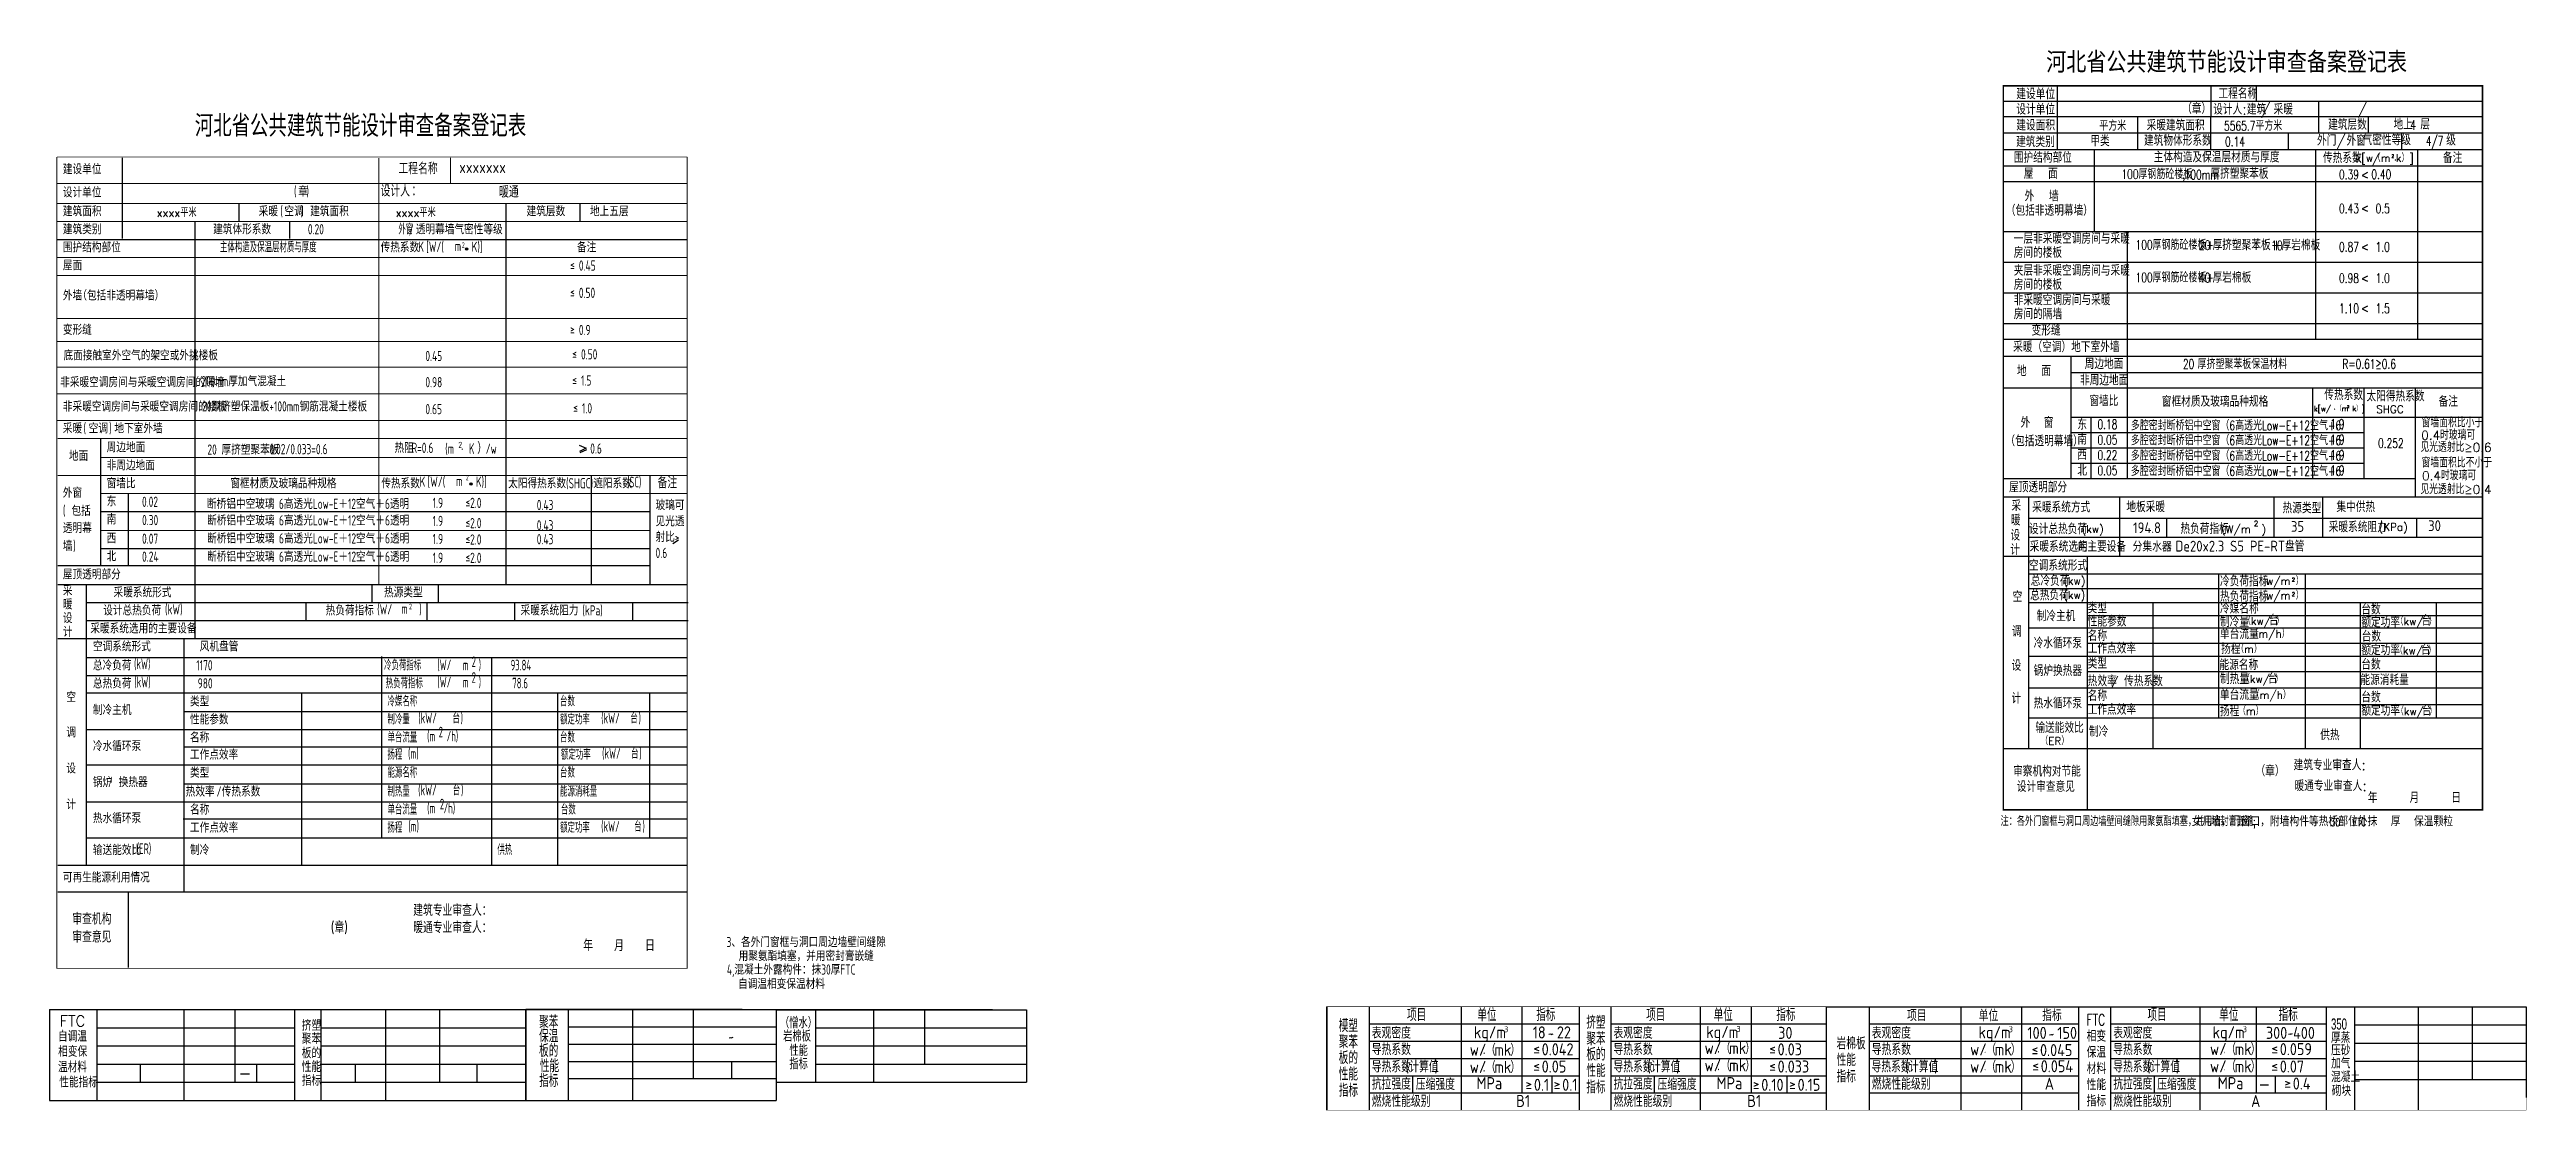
# Model space of a CAD drawing. Extents: x 46155 to 134850, y 32049 to 70041.
import ezdxf

# ---------------------------------------------------------------- set-up
doc = ezdxf.new("R2010")
doc.units = 0
doc.header["$LTSCALE"] = 1000
doc.header["$MEASUREMENT"] = 0
for name, color, linetype in [('PUB_TAB', 7, 'Continuous'), ('PUB_TEXT', 7, 'Continuous'), ('text', 7, 'Continuous'), ('绿化', 82, 'Continuous')]:
    doc.layers.add(name, color=color, linetype=linetype)
doc.styles.add('-宋体', font='', dxfattribs={"width": 0.8})
doc.styles.add('_TCH_AXIS', font='COMPLEX', dxfattribs={"bigfont": 'GBCBIG'})
doc.styles.add('_TCH_DIM', font='SIMPLEX', dxfattribs={"bigfont": 'GBCBIG'})
doc.styles.add('_TCH_SPACE', font='SIMPLEX', dxfattribs={"bigfont": 'GBCBIG'})
doc.styles.add('DIM', font='TXT.shx', dxfattribs={"width": 0.7, "bigfont": 'HZTXT.shx'})
doc.styles.add('HZ', font='txt.shx', dxfattribs={"width": 0.8, "bigfont": 'hztxt.shx'})
doc.styles.add('ros', font='ROS', dxfattribs={"width": 0.75, "bigfont": 'JD'})
doc.styles.add('ST', font='', dxfattribs={"width": 0.7})
doc.styles.get("Standard").update_dxf_attribs({"font": 'gbenor.shx', "bigfont": 'gbcbig.shx'})
doc.styles.add('TSSD_Rein', font='Tssdeng.shx', dxfattribs={"width": 0.7, "bigfont": 'hztxt.shx'})
doc.styles.get('-宋体').set_extended_font_data('SimSun')
doc.styles.get('ST').set_extended_font_data('SimSun')

msp = doc.modelspace()

# ---------------------------------------------------------------- hatches: boundary and pattern name
h = msp.add_hatch(color=256)
h.dxf.hatch_style = 1
h.paths.add_polyline_path([(61133, 62899, 1), (61048, 62899, 1)])
h = msp.add_hatch(color=256)
h.dxf.hatch_style = 1
h.paths.add_polyline_path([(61285, 54486, 1), (61200, 54486, 1)])

# ---------------------------------------------------------------- linework, layer by layer
at = {"color": 2}
for p, q in [((116117, 68741), (133277, 68741)), ((123542, 68741), (123542, 67641)), ((133277, 42813), (133277, 68741)), ((116117, 68191), (133277, 68191)), ((116117, 68191), (133277, 68191)), ((116117, 68191), (133277, 68191)), ((116117, 67641), (133277, 67641)), ((116117, 67641), (133277, 67641)), ((116117, 67054), (133277, 67054)), ((116117, 66467), (133277, 66467)), ((116117, 65879), (133277, 65879)), ((119383, 63530), (119383, 66467)), ((127310, 59670), (127310, 66467)), ((130959, 59670), (130959, 66467)), ((116117, 65316), (133277, 65316)), ((116117, 63530), (133277, 63530)), ((116117, 63530), (133277, 63530)), ((120566, 54680), (120566, 63530)), ((116117, 62430), (133277, 62430)), ((116117, 61330), (133277, 61330)), ((116117, 60230), (133277, 60230)), ((116117, 59670), (133277, 59670)), ((116117, 59065), (133277, 59065)), ((118545, 54680), (118545, 59065)), ((116117, 57921), (133277, 57921)), ((118545, 58471), (133277, 58471)), ((127198, 54680), (127198, 57921)), ((129035, 54669), (129035, 57921)), ((130875, 54020), (130875, 57921)), ((118545, 56880), (133277, 56880)), ((119268, 54680), (119268, 56880)), ((118545, 56330), (129035, 56330)), ((118545, 55780), (129035, 55780)), ((118545, 55230), (129035, 55230)), ((116117, 54020), (133277, 54020)), ((116117, 54020), (133277, 54020)), ((117026, 45013), (117026, 54020)), ((117026, 53263), (133277, 53263)), ((120289, 51918), (120289, 54020)), ((121968, 52581), (121968, 53263)), ((125820, 52581), (125820, 54020)), ((127558, 52581), (127558, 54020)), ((130927, 52581), (130927, 53263)), ((117026, 52575), (133277, 52575)), ((116117, 51893), (133277, 51893)), ((119136, 42813), (119136, 51893)), ((117026, 51261), (133277, 51261)), ((117026, 50741), (133277, 50741)), ((123839, 46113), (123839, 51261)), ((126939, 45013), (126939, 51261)), ((117026, 50234), (133277, 50234)), ((119136, 49779), (133277, 49779)), ((121477, 45013), (121477, 50234)), ((128901, 45013), (128901, 50234)), ((131629, 46113), (131629, 50234)), ((117026, 49337), (133277, 49337)), ((119136, 48784), (133277, 48784)), ((117026, 48318), (133277, 48318)), ((117026, 47189), (133277, 47189)), ((119136, 47763), (133277, 47763)), ((119136, 46591), (133277, 46591)), ((117026, 46113), (133277, 46113)), ((116117, 45013), (133277, 45013)), ((116117, 42813), (133277, 42813)), ((46155, 35660), (62906, 35660)), ((46155, 35660), (46155, 32409)), ((46155, 35660), (55435, 35660)), ((47859, 32409), (47859, 35659)), ((50972, 32409), (50972, 35659)), ((52802, 33059), (52802, 35659)), ((54938, 32408), (54938, 35658)), ((55877, 32409), (55877, 35659)), ((58202, 32409), (58202, 35659)), ((59957, 35660), (76458, 35660)), ((60128, 33059), (60128, 35659)), ((60716, 35660), (76458, 35660)), ((63214, 35660), (63214, 32409)), ((63214, 32409), (63214, 35660)), ((63214, 35660), (69993, 35660)), ((63214, 35660), (70180, 35660)), ((63214, 35660), (63214, 32409)), ((63214, 32409), (63214, 35660)), ((63214, 32408), (63214, 35660)), ((63214, 32408), (63214, 35660)), ((63214, 35660), (63214, 32410)), ((70953, 35659), (63214, 35659)), ((70819, 35659), (63214, 35659)), ((63214, 35659), (63214, 33059)), ((63214, 35659), (63214, 33059)), ((63214, 35659), (63214, 33059)), ((63214, 35659), (63214, 33059)), ((63214, 35659), (63214, 33059)), ((63214, 35659), (70445, 35659)), ((63214, 35659), (72177, 35659)), ((64741, 32408), (64741, 35659)), ((67042, 32408), (67042, 35659)), ((69213, 33189), (69213, 35659)), ((72177, 35659), (72177, 32408)), ((72177, 35659), (78957, 35659)), ((72177, 35659), (79143, 35659)), ((79917, 35658), (72177, 35658)), ((79783, 35658), (72177, 35658)), ((72177, 35658), (79408, 35658)), ((72177, 35658), (81140, 35658)), ((73600, 33058), (73600, 35658)), ((75672, 33058), (75672, 35658)), ((77502, 33708), (77502, 35658)), ((81140, 35658), (81140, 33058)), ((91889, 35764), (91889, 32059)), ((91889, 32059), (91889, 35764)), ((93416, 32059), (93416, 35764)), ((96718, 32059), (96718, 35764)), ((98888, 32677), (98888, 35764)), ((100926, 35764), (100926, 32059)), ((102071, 32059), (102071, 35764)), ((105275, 32059), (105275, 35764)), ((107105, 32677), (107105, 35764)), ((109783, 35764), (119321, 35764)), ((109783, 35764), (119165, 35764)), ((109783, 32059), (109783, 35764)), ((109783, 35764), (127677, 35764)), ((110290, 35764), (119321, 35764)), ((110290, 35764), (119828, 35764)), ((111321, 32059), (111321, 35764)), ((114612, 32059), (114612, 35764)), ((116782, 32059), (116782, 35764)), ((118820, 32059), (118820, 35764)), ((119031, 35764), (127677, 35764)), ((119031, 35764), (127677, 35764)), ((119031, 35764), (127677, 35764)), ((119828, 35764), (127677, 35764)), ((119828, 35764), (127677, 35764)), ((119965, 32059), (119965, 35764)), ((123170, 32059), (123170, 35764)), ((125182, 32677), (125182, 35764)), ((127677, 35764), (127677, 32059)), ((127677, 35764), (127677, 32059)), ((127677, 35764), (127677, 32059)), ((127677, 35764), (127677, 32059)), ((127677, 35764), (127677, 32059)), ((127677, 35764), (127677, 32059)), ((127677, 35764), (134840, 35764)), ((128709, 32059), (128709, 35766)), ((130989, 32059), (130989, 35763)), ((132915, 33163), (132915, 35763)), ((134840, 35764), (134840, 32513)), ((134840, 35763), (134840, 32513)), ((47859, 35009), (54942, 35009)), ((55877, 35009), (63214, 35009)), ((64741, 35041), (72177, 35041)), ((70489, 34656), (70549, 34667)), ((70549, 34667), (70580, 34650)), ((70580, 34650), (70635, 34672)), ((73600, 35008), (81140, 35008)), ((93416, 35147), (100926, 35147)), ((99848, 34777), (99909, 34788)), ((99909, 34788), (99939, 34772)), ((99939, 34772), (99994, 34794)), ((102071, 35147), (109783, 35147)), ((111321, 35147), (118820, 35147)), ((119965, 35147), (127677, 35147)), ((126326, 34784), (126387, 34795)), ((126387, 34795), (126417, 34778)), ((126417, 34778), (126472, 34800)), ((128709, 35113), (134840, 35113)), ((47859, 34359), (54930, 34359)), ((47859, 33709), (54942, 33709)), ((49398, 33709), (49398, 33059)), ((55877, 34359), (63214, 34359)), ((55877, 33709), (63214, 33709)), ((57094, 33709), (57094, 33059)), ((61460, 33709), (61460, 33059)), ((64741, 34424), (72177, 34424)), ((64741, 33806), (72177, 33806)), ((70588, 33189), (70588, 33806)), ((73600, 34358), (81140, 34358)), ((73600, 33708), (81140, 33708)), ((93416, 34529), (100926, 34529)), ((93416, 33912), (100926, 33912)), ((102071, 34529), (109783, 34529)), ((102071, 33912), (109783, 33912)), ((111321, 34529), (118820, 34529)), ((111321, 33912), (118820, 33912)), ((119965, 34529), (127677, 34529)), ((119965, 33912), (127677, 33912)), ((128709, 34463), (134840, 34463)), ((128709, 33813), (134840, 33813)), ((47859, 33059), (54942, 33059)), ((52995, 33361), (53316, 33361)), ((53562, 33697), (53562, 33047)), ((55877, 33059), (63214, 33059)), ((64741, 33189), (72177, 33189)), ((72177, 33058), (81140, 33058)), ((93416, 33294), (100926, 33294)), ((99952, 33294), (99952, 32677)), ((102071, 33294), (109783, 33294)), ((111321, 33294), (118820, 33294)), ((119965, 33294), (127677, 33294)), ((125311, 32964), (125616, 32964)), ((125849, 33294), (125849, 32677)), ((128709, 33163), (134840, 33163)), ((46155, 32409), (55435, 32409)), ((51993, 32408), (68495, 32408)), ((52752, 32408), (72177, 32408)), ((93416, 32677), (100926, 32677)), ((102071, 32677), (109783, 32677)), ((102071, 32677), (109783, 32677)), ((111321, 32677), (118820, 32677)), ((119965, 32677), (127677, 32677))]:
    msp.add_line(p, q, dxfattribs=at)
for p, q in [((65116, 55872), (65376, 55765)), ((65376, 55765), (65129, 55651)), ((65384, 55711), (65146, 55594)), ((65564, 50883), (65564, 54788)), ((67667, 50883), (67667, 54788)), ((68677, 52472), (68474, 52337))]:
    msp.add_line(p, q)
for points in [[(118054, 66467), (118054, 68741)], [(125186, 68191), (125186, 68741)], [(120930, 66467), (120930, 67641)], [(123544, 66467), (123544, 67641)], [(127412, 67054), (127412, 68191)], [(129192, 67054), (129192, 67641)], [(126332, 66467), (126332, 67054)], [(130392, 66467), (130392, 67054)], [(129160, 65632), (128964, 65535), (129162, 65449)], [(129160, 64434), (128964, 64337), (129162, 64251)], [(129160, 63047), (128964, 62950), (129162, 62864)], [(129160, 61928), (128964, 61831), (129162, 61745)], [(129160, 60847), (128964, 60750), (129162, 60664)]]:
    msp.add_lwpolyline(points, dxfattribs=at)
at = {"const_width": 31.7}
for points in [[(46418, 66192), (68988, 66192)], [(68988, 66192), (68988, 37139), (46418, 37139), (46418, 66192)], [(61054, 66192), (68988, 66192)]]:
    msp.add_lwpolyline(points, dxfattribs=at)
for points in [[(48755, 66161), (48755, 63270)], [(51357, 63885), (51357, 48946)], [(52936, 64531), (52936, 63885)], [(54751, 63885), (54751, 63270)], [(62493, 64531), (62493, 63270)], [(65143, 64531), (65143, 63885)], [(62493, 63270), (62493, 50883)], [(47986, 56111), (47986, 51560)], [(48970, 54143), (48970, 51560)], [(47986, 53497), (67667, 53497)], [(46449, 51560), (67667, 51560)], [(46449, 50883), (68988, 50883)], [(47463, 50883), (47463, 40860)], [(57702, 50883), (57702, 50238)], [(60070, 50883), (60070, 50238)], [(47463, 50238), (69018, 50238)], [(55335, 50238), (55335, 49607)], [(59670, 50238), (59670, 49592)], [(62807, 50238), (62807, 49592)], [(67033, 50238), (67033, 49592)], [(46449, 48946), (68988, 48946)], [(47463, 49592), (69018, 49592)], [(50969, 48946), (50969, 39876)], [(47463, 48270), (68988, 48270)], [(58041, 48301), (58041, 41813)], [(61976, 48270), (61976, 40860)], [(47463, 47624), (68988, 47624)], [(47463, 47009), (68988, 47009)], [(55181, 47009), (55181, 40860)], [(64344, 47009), (64344, 40860)], [(67634, 47009), (67634, 41813)], [(50969, 46333), (68988, 46333)], [(47463, 45687), (68988, 45687)], [(47463, 44426), (68988, 44426)], [(50969, 45072), (68988, 45072)], [(50969, 43750), (68988, 43750)], [(47463, 43104), (68988, 43104)], [(47463, 41813), (68988, 41813)], [(50938, 42489), (68988, 42489)], [(46449, 40829), (68988, 40829)], [(46449, 39876), (68988, 39876)]]:
    msp.add_lwpolyline(points)
at = {"color": 7, "lineweight": 0}
for points in [[(57948, 66151), (57948, 50874)], [(60517, 66161), (60517, 65238)], [(46418, 65238), (68988, 65238)], [(46418, 64531), (68988, 64531)], [(46418, 63885), (68988, 63885)], [(46418, 62594), (68988, 62594)], [(46418, 61948), (68988, 61948)], [(46418, 60411), (68988, 60411)], [(46418, 59582), (68988, 59582)], [(46418, 58664), (68988, 58664)], [(46418, 57710), (68988, 57710)], [(46418, 56756), (68988, 56756)], [(46449, 56111), (68988, 56111)], [(47986, 55434), (68988, 55434)], [(46449, 54788), (68988, 54788)], [(47986, 54143), (68988, 54143)], [(47986, 52821), (67667, 52821)]]:
    msp.add_lwpolyline(points, dxfattribs=at)
at = {"color": 2}
for points, const_width in [([(130145, 66087, 1), (130171, 66087, 1)], 26.4), ([(127966, 57165, 1), (127990, 57165, 1)], 23.1)]:
    msp.add_lwpolyline(points, format="xyb", close=True, dxfattribs=dict(at, const_width=const_width))
at = {"color": 2, "const_width": 20}
msp.add_lwpolyline([(91889, 35764), (134840, 35764), (134840, 32059), (91889, 32059)], close=True, dxfattribs=at)
for centre in [(61090, 62899), (61243, 54486)]:
    msp.add_circle(centre, 42.6)
at = {"layer": 'PUB_TAB', "color": 2, "const_width": 57.8}
msp.add_lwpolyline([(116117, 68741), (133277, 68741), (133277, 42813), (116117, 42813)], close=True, dxfattribs=at)
at = {"layer": 'PUB_TAB'}
for points in [[(46418, 63240), (68988, 63240)], [(47986, 52175), (67667, 52175)], [(48970, 39876), (48970, 37170)]]:
    msp.add_lwpolyline(points, dxfattribs=at)
at = {"layer": 'PUB_TEXT', "color": 2}
for p, q in [((94965, 33294), (94965, 32677)), ((103619, 33294), (103619, 32677)), ((108370, 33294), (108370, 32677)), ((121513, 33294), (121513, 32677))]:
    msp.add_line(p, q, dxfattribs=at)
at = {"layer": 'text', "color": 2}
msp.add_line((116117, 54680), (130875, 54680), dxfattribs=at)
at = {"layer": '绿化', "color": 2}
for p, q in [((117772, 34762), (117833, 34773)), ((117833, 34773), (117863, 34756)), ((117863, 34756), (117918, 34778))]:
    msp.add_line(p, q, dxfattribs=at)

# ---------------------------------------------------------------- texts
at = {"color": 2}
for s, height, style, width, p in [('河北省公共建筑节能设计审查备案登记表', 657.91, '-宋体', 0.8, (117653, 69281)), ('200mm厚加气混凝土', 365.75, 'TSSD_Rein', 0.7, (51594, 57982)), (' 20厚挤塑保温板+100mm钢筋混凝土楼板 ', 365.75, 'TSSD_Rein', 0.7, (51463, 57080)), ('20', 365.8, 'TSSD_Rein', 0.7, (51809, 55533)), ('厚挤塑聚苯板', 365.8, 'TSSD_Rein', 0.7, (52313, 55533)), ('0.02/0.033=0.6', 365.75, 'TSSD_Rein', 0.7, (54029, 55548)), ('窗框材质及玻璃品种规格', 365.75, 'TSSD_Rein', 0.7, (52629, 54327)), ('断桥铝中空玻璃 6高透光Low-E＋12空气＋6透明', 365.75, 'TSSD_Rein', 0.7, (51793, 53591)), ('断桥铝中空玻璃 6高透光Low-E＋12空气＋6透明', 365.75, 'TSSD_Rein', 0.7, (51796, 52998)), ('0.43', 365.8, 'TSSD_Rein', 0.7, (63601, 53549)), ('断桥铝中空玻璃 6高透光Low-E＋12空气＋6透明', 365.75, 'TSSD_Rein', 0.7, (51796, 52352)), ('0.43', 365.8, 'TSSD_Rein', 0.7, (63601, 52821)), ('0.43', 365.8, 'TSSD_Rein', 0.7, (63601, 52323)), ('断桥铝中空玻璃 6高透光Low-E＋12空气＋6透明', 365.75, 'TSSD_Rein', 0.7, (51796, 51699)), ('风机盘管 ', 365.8, 'TSSD_Rein', 0.7, (51534, 48485)), ('1170', 365.8, 'TSSD_Rein', 0.7, (51410, 47809)), ('980', 365.8, 'TSSD_Rein', 0.7, (51463, 47163)), ('3、各外门窗框与洞口周边墙壁间缝隙', 365.75, 'TSSD_Rein', 0.7, (70399, 37899)), ('4,混凝土外露构件：抹30厚FTC', 365.75, 'TSSD_Rein', 0.7, (70411, 36914)), ('用聚氨酯填塞，并用密封膏嵌缝', 365.75, 'TSSD_Rein', 0.7, (70831, 37402)), ('自调温相变保温材料', 365.8, 'TSSD_Rein', 0.7, (70810, 36401)), ('FTC', 400, 'HZ', 0.7, (119100, 35096)), ('岩棉板', 400, 'ros', 0.6375, (72424, 34516)), ('（憎水）', 400, 'ros', 0.6375, (72311, 34994)), ('相变', 400, 'HZ', 0.7, (119100, 34516)), ('350', 400, 'ros', 0.6375, (127852, 34944)), ('性能', 400, 'ros', 0.6375, (72648, 34002)), ('指标', 400, 'ros', 0.6375, (72648, 33524)), ('·', 380, 'HZ', 0.7, (115429, 33979)), ('保温', 400, 'HZ', 0.7, (119100, 33936)), ('材料', 400, 'HZ', 0.7, (119100, 33356)), ('·', 380, 'HZ', 0.7, (124001, 33974)), ('·', 380, 'HZ', 0.7, (115429, 33361)), ('性能', 400, 'HZ', 0.7, (119100, 32776)), ('·', 380, 'HZ', 0.7, (124001, 33356)), ('指标', 400, 'HZ', 0.7, (119100, 32196))]:
    msp.add_text(s, height=height, dxfattribs=dict(at, style=style, width=width)).set_placement(p)
at = {"width": 0.7}
for s, height, style, p in [('河北省公共建筑节能设计审查备案登记表', 690.41, 'ST', (51359, 66994)), ('建设单位', 365.8, 'TSSD_Rein', (46633, 65577)), ('设计单位', 365.8, 'TSSD_Rein', (46633, 64746)), ('(', 366, 'TSSD_Rein', (54910, 64777)), ('章', 366, 'TSSD_Rein', (55058, 64777)), (')', 366, 'TSSD_Rein', (55353, 64777)), ('建筑面积', 365.8, 'TSSD_Rein', (46633, 64070)), ('采暖', 365.8, 'TSSD_Rein', (53644, 64070)), ('(', 366, 'TSSD_Rein', (54419, 64070)), ('空调', 365.8, 'TSSD_Rein', (54566, 64070)), (')', 366, 'TSSD_Rein', (55156, 64070)), ('建筑面积', 365.8, 'TSSD_Rein', (55489, 64070)), ('建筑层数', 365.8, 'TSSD_Rein', (63237, 64070)), ('地上五层', 365.8, 'TSSD_Rein', (65508, 64070)), ('建筑类别', 365.8, 'TSSD_Rein', (46633, 63424)), ('围护结构部位', 365.8, 'TSSD_Rein', (46633, 62779)), ('建筑体形系数', 365.8, 'TSSD_Rein', (52014, 63424)), ('0.20', 365.8, 'TSSD_Rein', (55406, 63424)), ('传热系数', 365.8, 'TSSD_Rein', (58010, 62779)), ('透明幕墙气密性等级', 365.8, 'TSSD_Rein', (59271, 63424)), ('K', 366, 'TSSD_Rein', (59361, 62796)), ('[W/(', 365.8, 'TSSD_Rein', (59643, 62796)), ('m', 366, 'TSSD_Rein', (60665, 62821)), ('K)]', 365.8, 'TSSD_Rein', (61273, 62796)), ('备注', 365.8, 'TSSD_Rein', (65042, 62779)), ('屋面', 365.8, 'TSSD_Rein', (46633, 62133)), ('≤', 366, 'TSSD_Rein', (64795, 62122)), ('0.45', 365.8, 'TSSD_Rein', (65109, 62122)), ('外墙', 365.8, 'TSSD_Rein', (46633, 61056)), ('（包括非透明幕墙）', 365.8, 'TSSD_Rein', (47151, 61056)), ('≤', 366, 'TSSD_Rein', (64795, 61146)), ('0.50', 365.8, 'TSSD_Rein', (65109, 61146)), ('变形缝', 365.8, 'TSSD_Rein', (46633, 59825)), ('≥', 366, 'TSSD_Rein', (64795, 59817)), ('0.9', 365.8, 'TSSD_Rein', (65109, 59817)), ('底面接触室外空气的架空或外挑楼板', 365.75, 'TSSD_Rein', (46656, 58909)), ('0.45', 365.8, 'TSSD_Rein', (59614, 58885)), ('≤', 366, 'TSSD_Rein', (64873, 58945)), ('0.50', 365.8, 'TSSD_Rein', (65187, 58945)), ('非采暖空调房间与采暖空调房间的隔墙', 365.75, 'TSSD_Rein', (46538, 57949)), ('0.98', 365.8, 'TSSD_Rein', (59614, 57946)), ('≤', 366, 'TSSD_Rein', (64873, 58007)), ('1.5', 365.8, 'TSSD_Rein', (65187, 58007)), ('非采暖空调房间与采暖空调房间的楼板', 365.75, 'TSSD_Rein', (46633, 57077)), ('0.65', 365.8, 'TSSD_Rein', (59614, 56982)), ('≤', 366, 'TSSD_Rein', (64907, 57013)), ('1.0', 365.8, 'TSSD_Rein', (65221, 57013)), ('采暖', 365.8, 'TSSD_Rein', (46633, 56295)), ('(', 366, 'TSSD_Rein', (47371, 56295)), ('空调', 365.8, 'TSSD_Rein', (47556, 56295)), ('周边地面', 365.8, 'TSSD_Rein', (48201, 55619)), ('地下室外墙', 365.8, 'TSSD_Rein', (48478, 56295)), ('热阻', 365.8, 'TSSD_Rein', (58510, 55596)), ('R=0.6', 365.8, 'TSSD_Rein', (59116, 55596)), ('(m', 365.8, 'TSSD_Rein', (60322, 55562)), ('/w', 365.8, 'TSSD_Rein', (61774, 55562)), ('0.6', 365.8, 'TSSD_Rein', (65516, 55570)), ('地面', 365.8, 'TSSD_Rein', (46848, 55311)), ('非周边地面', 365.8, 'TSSD_Rein', (48201, 54973)), ('外窗', 365.8, 'TSSD_Rein', (46633, 53989)), ('窗墙比', 365.8, 'TSSD_Rein', (48201, 54327)), ('传热系数', 365.8, 'TSSD_Rein', (58036, 54327)), ('K', 366, 'TSSD_Rein', (59410, 54383)), ('[W/(', 365.8, 'TSSD_Rein', (59691, 54383)), ('m', 366, 'TSSD_Rein', (60714, 54408)), ('K)]', 365.8, 'TSSD_Rein', (61425, 54383)), ('太阳得热系数(SHGC)', 365.75, 'TSSD_Rein', (62578, 54327)), ('遮阳系数', 365.8, 'TSSD_Rein', (65627, 54327)), ('(', 366, 'TSSD_Rein', (46633, 53343)), ('包括', 365.8, 'TSSD_Rein', (46941, 53343)), ('南', 366, 'TSSD_Rein', (48201, 53036)), ('东', 366, 'TSSD_Rein', (48201, 53682)), ('0.02', 365.8, 'TSSD_Rein', (49466, 53663)), ('0.30', 365.8, 'TSSD_Rein', (49468, 53008)), ('1.9', 365.8, 'TSSD_Rein', (59874, 53624)), ('1.9', 365.8, 'TSSD_Rein', (59874, 52978)), ('≤2.0', 365.8, 'TSSD_Rein', (61049, 53624)), ('≤2.0', 365.8, 'TSSD_Rein', (61049, 52900)), ('玻璃可', 365.8, 'TSSD_Rein', (67856, 53549)), ('见光透', 365.8, 'TSSD_Rein', (67856, 52969)), ('墙', 366, 'TSSD_Rein', (46633, 52083)), ('透明幕', 365.8, 'TSSD_Rein', (46633, 52728)), (')', 366, 'TSSD_Rein', (47002, 52083)), ('西', 366, 'TSSD_Rein', (48201, 52359)), ('0.07', 365.8, 'TSSD_Rein', (49468, 52342)), ('1.9', 365.8, 'TSSD_Rein', (59874, 52333)), ('≤2.0', 365.8, 'TSSD_Rein', (61049, 52313)), ('射比>', 365.8, 'TSSD_Rein', (67856, 52405)), ('屋顶透明部分', 365.8, 'TSSD_Rein', (46633, 51068)), ('北', 366, 'TSSD_Rein', (48201, 51714)), ('0.24', 365.8, 'TSSD_Rein', (49468, 51699)), ('1.9', 365.8, 'TSSD_Rein', (59874, 51656)), ('≤2.0', 365.8, 'TSSD_Rein', (61049, 51656)), ('0.6', 365.8, 'TSSD_Rein', (67856, 51834)), ('采', 366, 'TSSD_Rein', (46633, 50484)), ('采暖系统形式', 365.8, 'TSSD_Rein', (48447, 50422)), ('热源类型', 365.8, 'TSSD_Rein', (58133, 50422)), ('设', 366, 'TSSD_Rein', (46633, 49500)), ('暖', 366, 'TSSD_Rein', (46633, 49992)), ('设计总热负荷', 365.8, 'TSSD_Rein', (48078, 49777)), ('(kW)', 365.8, 'TSSD_Rein', (50289, 49810)), ('热负荷指标', 365.8, 'TSSD_Rein', (56042, 49777)), ('(W/', 365.8, 'TSSD_Rein', (57887, 49812)), ('m', 366, 'TSSD_Rein', (58754, 49831)), ('2', 200, 'TSSD_Rein', (59029, 49995)), (')', 366, 'TSSD_Rein', (59393, 49812)), ('采暖系统阻力', 365.8, 'TSSD_Rein', (63020, 49777)), ('(kPa)', 365.8, 'TSSD_Rein', (65234, 49777)), ('计', 366, 'TSSD_Rein', (46633, 49008)), ('采暖系统选用的主要设备', 365.75, 'TSSD_Rein', (47617, 49131)), ('空调系统形式', 365.8, 'TSSD_Rein', (47709, 48485)), ('总冷负荷', 365.8, 'TSSD_Rein', (47709, 47809)), ('空', 366, 'TSSD_Rein', (46756, 46671)), ('总热负荷', 365.8, 'TSSD_Rein', (47709, 47163)), ('制冷主机', 365.8, 'TSSD_Rein', (47709, 46210)), ('性能参数', 365.8, 'TSSD_Rein', (51184, 45872)), ('类型', 365.8, 'TSSD_Rein', (51184, 46517)), ('调', 366, 'TSSD_Rein', (46756, 45410)), ('冷水循环泵', 365.8, 'TSSD_Rein', (47709, 44918)), ('名称', 365.8, 'TSSD_Rein', (51184, 45226)), ('设', 366, 'TSSD_Rein', (46756, 44119)), ('类型', 365.8, 'TSSD_Rein', (51184, 43965)), ('工作点效率', 365.8, 'TSSD_Rein', (51184, 44611)), ('锅炉', 365.8, 'TSSD_Rein', (47709, 43627)), ('换热器', 365.8, 'TSSD_Rein', (48632, 43627)), ('热效率', 365.8, 'TSSD_Rein', (51030, 43289)), ('/', 366, 'TSSD_Rein', (52137, 43289)), ('传热系数', 365.8, 'TSSD_Rein', (52321, 43289)), ('计', 366, 'TSSD_Rein', (46756, 42827)), ('热水循环泵', 365.8, 'TSSD_Rein', (47709, 42336)), ('名称', 365.8, 'TSSD_Rein', (51184, 42643)), ('工作点效率', 365.8, 'TSSD_Rein', (51184, 41997)), ('输送能效比', 365.8, 'TSSD_Rein', (47709, 41198)), ('制冷', 365.8, 'TSSD_Rein', (51184, 41198)), ('可再生能源利用情况', 365.8, 'TSSD_Rein', (46633, 40214))]:
    msp.add_text(s, height=height, dxfattribs=dict(at, style=style)).set_placement(p)
for s, height, style, p in [('：', 428, '_TCH_SPACE', (59117, 64777)), ('xxxx平米', 291.3, '_TCH_AXIS', (49990, 64053)), ('xxxx平米', 291.3, '_TCH_AXIS', (58550, 64053))]:
    msp.add_text(s, height=height, dxfattribs=dict(style=style)).set_placement(p)
for s, height, p in [('主体构造及保温层材质与厚度', 380, (52260, 62779)), ('外窗', 380, (58648, 63424)), ('/', 380, (59023, 63377)), ('2', 200, (60920, 62937)), (')', 380, (48293, 56295)), ('K', 380, (61181, 55562)), ('2', 190, (61066, 54615)), ('(SC)', 380, (66835, 54364)), ('(kW)', 380, (49182, 47851)), ('冷负荷指标', 380, (58133, 47809)), ('(W/', 380, (60040, 47816)), ('m', 380, (60951, 47812)), ('2', 380, (61270, 47928)), (')', 380, (61524, 47816)), ('(kW)', 380, (49191, 47202)), ('热负荷指标', 380, (58194, 47163)), ('(W/', 380, (60040, 47201)), ('m', 380, (60951, 47197)), ('2', 380, (61270, 47363)), (')', 380, (61524, 47201)), ('冷媒名称', 380, (58256, 46517)), ('制冷量', 380, (58256, 45872)), ('(kW/', 380, (59359, 45914)), ('台', 380, (60582, 45914)), (')', 380, (60877, 45914)), ('额定功率', 380, (64436, 45872)), ('台数', 380, (64436, 46517)), ('(kW/', 380, (65910, 45908)), ('台', 380, (66954, 45908)), (')', 380, (67249, 45908)), ('单台流量', 380, (58256, 45226)), ('(m', 380, (59674, 45264)), ('2', 380, (60089, 45411)), ('/h)', 380, (60374, 45264)), ('台数', 380, (64436, 45226)), ('扬程', 380, (58256, 44611)), ('能源名称', 380, (58256, 43965)), ('(m)', 380, (58992, 44646)), ('台数', 380, (64436, 43965)), ('额定功率', 380, (64467, 44611)), ('(kW/', 380, (65942, 44646)), ('台', 380, (66979, 44646)), (')', 380, (67274, 44646)), ('/', 380, (48255, 43627)), ('制热量', 380, (58256, 43289)), ('(kW/', 380, (59355, 43334)), ('台', 380, (60593, 43334)), (')', 380, (60889, 43334)), ('能源消耗量', 380, (64436, 43289)), ('单台流量', 380, (58256, 42643)), ('(m', 380, (59676, 42686)), ('2', 380, (60132, 42832)), ('/h)', 380, (60266, 42686)), ('台数', 380, (64467, 42643)), ('扬程', 380, (58256, 41997)), ('(m)', 380, (59004, 42036)), ('额定功率', 380, (64436, 41997)), ('(kW/', 380, (65908, 42031)), ('台', 380, (67091, 42031)), (')', 380, (67387, 42031)), ('(ER)', 380, (49277, 41231)), ('供热', 380, (62192, 41198))]:
    msp.add_text(s, height=height, dxfattribs=at).set_placement(p)
at = {"color": 2, "style": '_TCH_DIM'}
for s, height, p in [('窗墙面积比小于', 315, (131097, 56516)), ('见光透射比≥0.6', 315, (131052, 55637)), ('0.4时玻璃可', 315, (131082, 56070)), ('窗墙面积比不小于', 315, (131097, 55079)), ('见光透射比≥0.4', 315, (131052, 54127)), ('0.4时玻璃可', 315, (131111, 54621)), ('聚苯', 458.2, (63685, 34988)), ('挤塑', 458.2, (101186, 34976)), ('自调温', 385.8, (46458, 34513)), ('FTC', 385.8, (46523, 35061)), ('聚苯', 385.8, (55185, 34426)), ('挤塑', 385.8, (55187, 34903)), ('保温', 458.2, (63685, 34484)), ('模塑', 458.2, (92321, 34860)), ('聚苯', 458.2, (92321, 34276)), ('聚苯', 458.2, (101186, 34392)), ('温材料', 385.8, (46458, 33415)), ('相变保', 385.8, (46463, 33970)), ('性能', 385.8, (55187, 33424)), ('板的', 385.8, (55187, 33914)), ('板的', 458.2, (63685, 33965)), ('性能', 458.2, (63714, 33418)), ('板的', 458.2, (92321, 33710)), ('性能', 458.2, (101186, 33249)), ('板的', 458.2, (101186, 33833)), ('性能指标', 385.8, (46502, 32875)), ('指标', 385.8, (55187, 32934)), ('指标', 458.2, (63688, 32886)), ('性能', 458.2, (92321, 33126)), ('指标', 458.2, (92321, 32542)), ('指标', 458.2, (101186, 32658))]:
    msp.add_text(s, height=height, dxfattribs=at).set_placement(p)
for s, height, p in [('2', 216, (60790, 55778)), ('）', 417, (61470, 55562)), ('·', 417, (60877, 55562)), ('备注', 412.3, (67928, 54327))]:
    msp.add_text(s, height=height).set_placement(p)
at = {"color": 2}
for s, height, p in [('194.8', 385.8, (120763, 52722)), ('De20x2.3 S5 PE-RT盘管', 385.82, (122280, 52065)), ('35', 385.8, (126416, 52769)), ('30', 385.8, (131330, 52798)), ('项目', 412.3, (112669, 35245)), ('单位', 412.3, (115236, 35245)), ('指标', 412.3, (117507, 35254)), ('表观密度', 412.3, (93503, 34620)), ('kg/m', 432.2, (97160, 34633)), ('3', 216, (98241, 34849)), ('18', 432.2, (99267, 34629)), ('22', 432.2, (100132, 34629)), ('表观密度', 412.3, (102158, 34620)), ('kg/m', 432.2, (105480, 34641)), ('3', 216, (106561, 34857)), ('30', 432.2, (108055, 34612)), ('岩棉板', 434, (110145, 34234)), ('表观密度', 412.3, (111408, 34620)), ('kg/m', 432.2, (115230, 34633)), ('3', 216, (116310, 34849)), ('100', 432.2, (116981, 34612)), ('150', 432.2, (118051, 34612)), ('表观密度', 412.3, (120052, 34620)), ('kg/m', 432.2, (123613, 34633)), ('3', 216, (124693, 34849)), ('300', 432.2, (125520, 34612)), ('400', 432.2, (126493, 34612)), ('导热系数', 412.3, (93503, 34030)), ('导热系数', 412.3, (93503, 33413)), ('(', 427, (94704, 33413)), ('计算值', 412.3, (94846, 33413)), (')', 427, (95747, 33413)), ('w/', 432.2, (97010, 34009)), ('w/', 432.2, (97010, 33392)), ('·', 417, (97467, 33933)), ('（', 417, (97586, 34009)), ('（', 417, (97586, 33392)), ('mk', 432.2, (97889, 34009)), ('mk', 432.2, (97889, 33392)), ('）', 417, (98466, 34009)), ('）', 417, (98466, 33392)), ('≤', 417, (99283, 34023)), ('≤', 417, (99283, 33406)), ('0.042', 432.2, (99586, 34023)), ('0.05', 432.2, (99586, 33406)), ('导热系数', 412.3, (102158, 34030)), ('导热系数', 412.3, (102158, 33413)), ('(', 427, (103358, 33413)), ('计算值', 412.3, (103501, 33413)), (')', 427, (104401, 33413)), ('w/', 432.2, (105419, 34070)), ('w/', 432.2, (105419, 33452)), ('·', 417, (105858, 33982)), ('（', 417, (105996, 34070)), ('（', 417, (105996, 33452)), ('mk', 432.2, (106299, 34070)), ('mk', 432.2, (106299, 33452)), ('）', 417, (106876, 34070)), ('）', 417, (106876, 33452)), ('≤', 417, (107731, 34023)), ('≤', 417, (107731, 33406)), ('0.03', 432.2, (108034, 34023)), ('0.033', 432.2, (108034, 33406)), ('性能', 434, (110145, 33644)), ('导热系数', 412.3, (111397, 33413)), ('导热系数', 412.3, (111408, 34030)), ('(', 427, (112598, 33413)), ('计算值', 412.3, (112740, 33413)), (')', 427, (113641, 33413)), ('w/', 432.2, (114927, 34020)), ('w/', 432.2, (114927, 33403)), ('（', 417, (115503, 34020)), ('（', 417, (115503, 33403)), ('mk', 432.2, (115807, 34020)), ('mk', 432.2, (115807, 33403)), ('）', 417, (116383, 34020)), ('）', 417, (116383, 33403)), ('≤', 417, (117127, 33995)), ('≤', 417, (117152, 33417)), ('0.045', 432.2, (117431, 33995)), ('0.054', 432.2, (117456, 33417)), ('导热系数', 412.3, (120052, 34030)), ('导热系数', 412.3, (120052, 33413)), ('(', 427, (121252, 33413)), ('计算值', 412.3, (121395, 33413)), (')', 427, (122295, 33413)), ('w/', 432.2, (123517, 34032)), ('w/', 432.2, (123517, 33414)), ('（', 417, (124093, 34032)), ('（', 417, (124093, 33414)), ('mk', 432.2, (124397, 34032)), ('mk', 432.2, (124397, 33414)), ('）', 417, (124973, 34032)), ('）', 417, (124973, 33414)), ('≤', 417, (125713, 34030)), ('≤', 417, (125713, 33406)), ('0.059', 432.2, (126016, 34030)), ('0.07', 432.2, (126016, 33406)), ('抗拉强度', 412.3, (93503, 32794)), ('压缩强度', 412.3, (95078, 32783)), ('MPa', 432.2, (97249, 32812)), ('·', 417, (97467, 33303)), ('≥', 417, (99005, 32752)), ('0.1', 432.2, (99308, 32752)), ('≥', 417, (100016, 32752)), ('0.1', 432.2, (100320, 32752)), ('抗拉强度', 412.3, (102158, 32794)), ('压缩强度', 412.3, (103733, 32783)), ('MPa', 432.2, (105847, 32812)), ('·', 417, (105858, 33352)), ('≥', 417, (107146, 32752)), ('0.10', 432.2, (107449, 32752)), ('≥', 417, (108446, 32752)), ('0.15', 432.2, (108750, 32752)), ('指标', 434, (110145, 33054)), ('燃烧性能级别', 412.3, (111408, 32794)), ('A', 432, (117601, 32791)), ('抗拉强度', 412.3, (120052, 32794)), ('压缩强度', 412.3, (121627, 32783)), ('MPa', 432.2, (123792, 32812)), ('≥', 417, (126177, 32797)), ('0.4', 432.2, (126481, 32797)), ('燃烧性能级别', 412.3, (93503, 32176)), ('B1', 432.2, (98672, 32174)), ('燃烧性能级别', 412.3, (102158, 32176)), ('B1', 432.2, (106947, 32174)), ('燃烧性能级别', 412.3, (120052, 32176)), ('A', 432, (124989, 32174))]:
    msp.add_text(s, height=height, dxfattribs=at).set_placement(p)
at = {"color": 2, "width": 0.7}
for s, p in [('93.84', (62665, 47809)), ('78.6', (62726, 47163))]:
    msp.add_text(s, height=380, dxfattribs=at).set_placement(p)
at = {"layer": 'PUB_TAB'}
for s, height, p in [('工程名称', 412.3, (58651, 65577)), ('xxxxxxx', 412.3, (60824, 65619)), ('设计人', 412.3, (58010, 64777)), ('暖通', 412.3, (62253, 64739)), ('审查机构', 412.3, (46971, 38707)), ('建筑专业审查人：', 412.3, (59178, 39015)), ('审查意见', 412.3, (46971, 38062)), ('(章)', 412.3, (56226, 38400)), ('暖通专业审查人：', 412.3, (59178, 38400)), ('年', 412, (65266, 37754)), ('月', 412, (66373, 37754)), ('日', 412, (67480, 37754))]:
    msp.add_text(s, height=height, dxfattribs=at).set_placement(p)
at = {"layer": 'PUB_TEXT', "color": 2, "style": 'DIM', "width": 0.7}
for s, height, p in [('     平方米', 339.5, (118404, 67138)), ('5565.7平方米', 339.5, (124023, 67138)), ('4', 340, (130688, 67170)), ('0.14', 339.5, (124057, 66573)), ('4/7', 339.5, (131247, 66597)), ('100厚钢筋砼楼板', 339.5, (120347, 65407)), ('100mm', 339.5, (122613, 65391)), ('0.39', 339.5, (128137, 65394)), ('0.40', 339.5, (129294, 65402)), ('2', 124, (130018, 66162)), ('0.43', 339.5, (128137, 64182)), ('0.5', 339.5, (129447, 64182)), ('100厚钢筋砼楼板+', 339.5, (120851, 62875)), ('20', 339.5, (123125, 62866)), ('10', 339.5, (125711, 62853)), ('0.87', 339.5, (128137, 62802)), ('1.0', 339.5, (129447, 62802)), ('100厚钢筋砼楼板+', 339.5, (120851, 61708)), ('40', 339.5, (123125, 61700)), ('0.98', 339.5, (128137, 61683)), ('1.0', 339.5, (129447, 61683)), ('1.10', 339.5, (128137, 60602)), ('1.5', 339.5, (129447, 60602)), ('20', 339.5, (122548, 58609)), ('厚挤塑聚苯板保温材料', 339.5, (123071, 58603)), ('R=0.61≥0.6', 339.5, (128253, 58612)), ('0.18', 339.5, (119489, 56450)), ('多腔密封断桥铝中空窗（6高透光Low-E+12空气+6）', 339.52, (120684, 56406)), ('1.9', 339.5, (127824, 56461)), ('0.05', 339.5, (119489, 55897)), ('多腔密封断桥铝中空窗（6高透光Low-E+12空气+6）', 339.52, (120684, 55875)), ('1.9', 339.5, (127824, 55903)), ('0.252', 339.5, (129537, 55773)), ('0.22', 339.5, (119489, 55347)), ('0.05', 339.5, (119489, 54797)), ('多腔密封断桥铝中空窗（6高透光Low-E+12空气+6）', 339.52, (120684, 55325)), ('多腔密封断桥铝中空窗（6高透光Low-E+12空气+6）', 339.52, (120684, 54775)), ('1.9', 339.5, (127824, 55353)), ('1.9', 339.5, (127824, 54803)), ('注：各外门窗框与洞口周边墙壁间缝隙用聚氨酯填塞，并用密封膏嵌缝;', 308.65, (116018, 42242))]:
    msp.add_text(s, height=height, dxfattribs=at).set_placement(p)
at = {"layer": 'PUB_TEXT', "color": 2, "style": '_TCH_DIM'}
for s, height, p in [('项目', 458.2, (94764, 35245)), ('单位', 458.2, (97283, 35245)), ('指标', 458.2, (99390, 35254)), ('项目', 458.2, (103329, 35245)), ('单位', 458.2, (105743, 35245)), ('指标', 458.2, (107989, 35254)), ('项目', 458.2, (121280, 35245)), ('单位', 458.2, (123848, 35245)), ('指标', 458.2, (125974, 35254)), ('厚蒸', 385.8, (127850, 34468)), ('加气', 385.8, (127852, 33550)), ('压砂', 385.8, (127852, 34015)), ('混凝土', 385.8, (127852, 33060)), ('砌块', 385.8, (127878, 32566))]:
    msp.add_text(s, height=height, dxfattribs=at).set_placement(p)
at = {"layer": 'text', "color": 2, "style": '_TCH_DIM'}
for s, height, p in [('建设单位', 385, (116583, 68262)), ('工程名称', 385, (123821, 68277)), ('建设面积', 385, (116583, 67140)), ('设计单位', 385, (116583, 67712)), ('采暖建筑面积', 385, (121248, 67140)), ('（章）', 385, (122520, 67738)), ('设计人:建筑 采暖', 385, (123632, 67712)), ('/', 385, (125335, 67722)), ('建筑层数', 385, (127748, 67164)), ('/', 385, (128807, 67733)), ('地上 层', 385, (130091, 67178)), ('建筑类别', 385, (116576, 66548)), ('甲类', 385, (119233, 66580)), ('建筑物体形系数', 385, (121154, 66594)), ('外门/外窗 ', 385, (127351, 66598)), ('气密性等级', 385, (128980, 66615)), ('级', 385, (131978, 66607)), ('围护结构部位', 385, (116492, 65984)), ('屋  面', 385, (116847, 65411)), ('主体构造及保温层材质与厚度', 385, (121504, 65999)), ('厚挤塑聚苯板', 385, (123533, 65411)), ('传热系数', 385, (127563, 65975)), ('k[w（m k）]', 275, (128732, 66016)), ('/', 275, (129328, 65993)), ('备注', 385, (131858, 65975)), ('外  墙', 385, (116878, 64606)), (',', 385, (122489, 65413)), ('（包括非透明幕墙）', 385, (116207, 64091)), ('房间的楼板', 385, (116489, 62582)), ('一层非采暖空调房间与采暖', 385, (116489, 63085)), ('厚挤塑聚苯板+', 385, (123611, 62856)), ('厚岩棉板', 385, (126081, 62849)), ('夹层非采暖空调房间与采暖', 385, (116489, 61941)), ('厚岩棉板', 385, (123611, 61690)), ('房间的楼板', 385, (116489, 61437)), ('非采暖空调房间与采暖', 385, (116489, 60885)), ('房间的隔墙', 385, (116489, 60382)), ('采暖（空调）地下室外墙', 385, (116469, 59204)), ('变形缝', 385, (117128, 59797)), ('地  面', 385, (116605, 58345)), ('周边地面', 385, (119031, 58599)), ('非周边地面', 385, (118862, 58014)), ('窗墙比', 385, (119197, 57273)), ('窗框材质及玻璃品种规格', 385, (121794, 57250)), ('传热系数', 385, (127610, 57486)), ('太阳得热系数', 385, (129121, 57440)), ('备注', 385, (131701, 57250)), ('外', 385, (116735, 56497)), ('窗', 385, (117566, 56492)), ('东', 385, (118768, 56428)), ('k[w/', 192.5, (127234, 57084)), ('（m k）]', 192.5, (128039, 57087)), ('2', 92.4, (128431, 57205)), ('SHGC', 275, (129467, 57024)), ('（包括透明幕墙）', 385, (116192, 55836)), ('南', 385, (118768, 55895)), ('北', 385, (118768, 54778)), ('西', 385, (118768, 55345)), ('屋顶透明部分', 385, (116322, 54183)), ('暖', 385, (116386, 53001)), ('采', 385, (116406, 53515)), ('采暖系统方式', 385, (117152, 53464)), ('地板采暖', 385, (120522, 53474)), ('热源类型', 385, (126116, 53433)), ('集中供热', 385, (128044, 53474)), ('计', 385, (116367, 51943)), ('设', 385, (116373, 52460)), ('设计总热负荷', 385, (117037, 52684)), ('采暖系统选用', 385, (117060, 52055)), ('的主要设备', 385, (118779, 52055)), ('(kw)', 275, (118920, 52733)), ('分集水器', 350, (120747, 52065)), ('热负荷指标', 385, (122458, 52694)), ('(W/m', 275, (123913, 52727)), ('2', 192, (125085, 52975)), (')', 275, (125362, 52716)), ('采暖系统阻力', 385, (127770, 52756)), ('(KPa)', 275, (129553, 52801)), ('空调系统形式', 385, (117037, 51380)), ('空', 385, (116448, 50258)), ('总热负荷', 385, (117076, 50316)), ('总冷负荷', 385, (117100, 50833)), ('(kw)', 275, (118263, 50372)), ('(kw)', 275, (118267, 50875)), ('冷负荷指标', 385, (123875, 50813)), ('热负荷指标', 385, (123875, 50271)), ('（w/m ）', 275, (125254, 50871)), ('（w/m ）', 275, (125254, 50351)), ('2', 135, (126445, 50990)), ('2', 135, (126445, 50470)), ('制冷主机', 385, (117311, 49569)), ('性能参数', 385, (119139, 49379)), ('类型', 385, (119139, 49853)), ('冷媒名称', 385, (123875, 49841)), ('制冷量', 385, (123875, 49360)), ('（kw/ ）', 275, (124707, 49438)), ('台', 385, (125628, 49420)), ('额定功率', 385, (128936, 49344)), ('台数', 385, (128936, 49807)), ('（kw/ ）', 275, (130172, 49422)), ('台', 385, (131093, 49404)), ('调', 385, (116428, 49014)), ('冷水循环泵', 385, (117203, 48600)), ('名称', 385, (119139, 48861)), ('工作点效率', 385, (119139, 48411)), ('单台流量', 385, (123875, 48927)), ('扬程', 385, (123915, 48398)), ('（m/h）', 275, (124975, 48980)), ('台数', 385, (128950, 48839)), ('台', 385, (131070, 48364)), ('设', 385, (116415, 47794)), ('锅炉换热器', 385, (117203, 47610)), ('类型', 385, (119139, 47870)), ('能源名称', 385, (123857, 47818)), ('（m）', 275, (124462, 48432)), ('额定功率', 385, (128936, 48350)), ('台数', 385, (128936, 47834)), ('（kw/ ）', 275, (130149, 48382)), ('计', 385, (116409, 46618)), ('热效率 传热系数', 385, (119139, 47239)), ('名称', 385, (119139, 46713)), ('/', 275, (119976, 47274)), ('制热量', 385, (123875, 47315)), ('单台流量', 385, (123875, 46748)), ('（kw/ ）', 275, (124670, 47357)), ('（m/h）', 275, (125018, 46791)), ('台', 385, (125594, 47338)), ('能源消耗量', 385, (128906, 47281)), ('台数', 385, (128936, 46662)), ('热水循环泵', 385, (117203, 46445)), ('工作点效率', 385, (119139, 46218)), ('扬程', 385, (123875, 46165)), ('（m）', 275, (124528, 46209)), ('额定功率', 385, (128936, 46187)), ('（kw/ ）', 275, (130183, 46201)), ('台', 385, (131104, 46182)), ('输送能效比', 385, (117265, 45569)), ('（ER）', 275, (117447, 45140)), ('制冷', 385, (119184, 45432)), ('供热', 385, (127465, 45309)), ('审察机构对节能', 385, (116468, 44008)), ('（章）', 385, (125148, 44020)), ('建筑专业审查人:', 385, (126512, 44230)), ('设计审查意见', 385, (116601, 43458)), ('暖通专业审查人:', 385, (126544, 43486)), ('年    月    日', 385, (129169, 43061)), ('女儿墙，门窗口，附墙构件等热桥部位外抹  厚  保温颗粒', 350, (122862, 42229))]:
    msp.add_text(s, height=height, dxfattribs=at).set_placement(p)
at = {"layer": 'text', "color": 2, "style": '_TCH_SPACE', "width": 0.705882}
for s, p in [('30', (127837, 42229)), ('FTC', (128631, 42235))]:
    msp.add_text(s, height=285.6, dxfattribs=at).set_placement(p)

doc.saveas('drawing.dxf')
